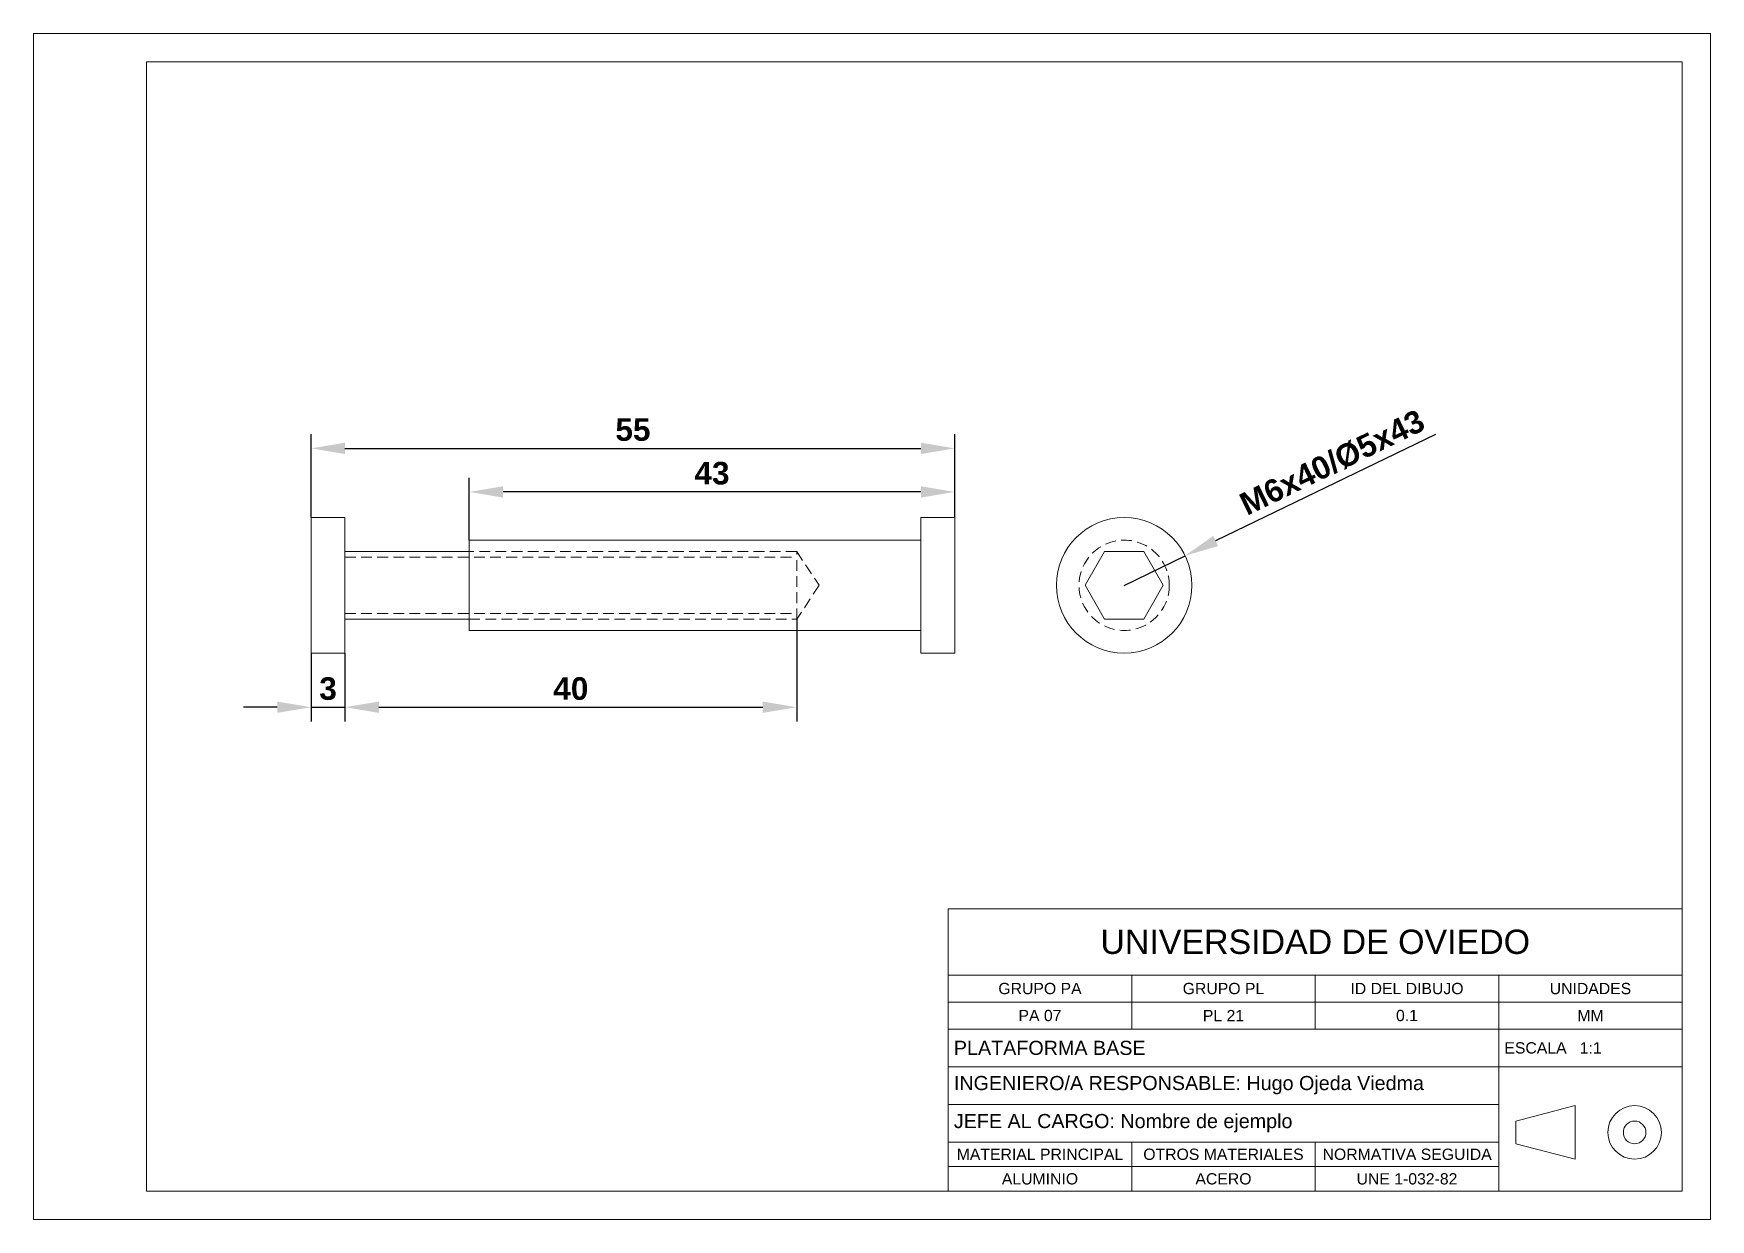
# Paper-space layout 'Presentación1' of a CAD drawing. Header units: millimetres. Extents: x 0 to 297, y 0 to 210.
# The model-space entities are those that its viewports show. They can reach past a viewport. Long polylines and large blocks are cut down to what shows.
import ezdxf

# ---------------------------------------------------------------- set-up
doc = ezdxf.new("R2010")
doc.units = ezdxf.units.MM
doc.header["$LTSCALE"] = 0.3
doc.linetypes.add('TRAZOS', pattern=[19.05, 12.7, -6.35])
for name, color, linetype, lineweight in [('01_Contornos', 7, 'Continuous', 20), ('02_Ocultas', 4, 'TRAZOS', 20), ('04_Cotas', 3, 'Continuous', 18)]:
    doc.layers.add(name, color=color, linetype=linetype, lineweight=lineweight)
doc.styles.add('EstiloCota', font='arialbd.ttf')
doc.styles.get("Standard").update_dxf_attribs({"font": 'arial.ttf'})
doc.dimstyles.new('CotasUNE', dxfattribs={"dimtxt": 10, "dimasz": 8, "dimexe": 1.25, "dimexo": 0, "dimtad": 1, "dimtxsty": 'EstiloCota', "dimcen": 2.5, "dimclrd": 256, "dimclrt": 256, "dimadec": 0, "dimazin": 0, "dimtfac": 1, "dimtmove": 0, "dimatfit": 3, "dimfxl": 1, "dimarcsym": 0})

# ---------------------------------------------------------------- blocks, each defined once
blk = doc.blocks.new('UNE A4H')
for p, q in [((0, 210), (0, 0)), ((297, 210), (0, 210)), ((297, 0), (297, 210)), ((20, 205), (20, 5)), ((292, 205), (20, 205)), ((292, 5), (292, 205)), ((162, 55), (292, 55)), ((162, 43.27), (162, 55)), ((292, 43.27), (162, 43.27)), ((162, 43.27), (162, 5)), ((194.5, 43.27), (194.5, 33.7)), ((227, 43.27), (227, 33.7)), ((259.5, 43.27), (259.5, 33.7)), ((162, 38.49), (292, 38.49)), ((292, 33.7), (162, 33.7)), ((259.5, 33.7), (259.5, 25)), ((162, 27.04), (259.5, 27.04)), ((259.5, 27.04), (292, 27.04)), ((259.5, 25), (259.5, 5)), ((162, 20.37), (259.5, 20.37)), ((262.55, 17.42), (273.06, 20.16)), ((273.06, 10.67), (273.06, 20.16)), ((262.55, 13.41), (262.55, 17.42)), ((162, 13.7), (259.5, 13.7)), ((194.5, 5), (194.5, 13.7)), ((227, 13.7), (227, 5)), ((262.55, 13.41), (273.06, 10.67)), ((162, 9.35), (259.5, 9.35)), ((20, 5), (292, 5)), ((0, 0), (297, 0))]:
    blk.add_line(p, q)
for radius in [4.74, 2]:
    blk.add_circle((283.57, 15.42), radius)
for s, insert, char_height, width, attachment_point in [('GRUPO PA', (178.25, 40.88), 2, 32.5, 5), ('GRUPO PL', (210.75, 40.88), 2, 32.5, 5), ('ID DEL DIBUJO', (243.25, 40.88), 2, 32.5, 5), ('UNIDADES', (275.75, 40.88), 2, 32.5, 5), ('PA 07', (178.25, 36.1), 2, 32.5, 5), ('PL 21', (210.75, 36.1), 2, 32.5, 5), ('0.1', (243.25, 36.1), 2, 32.5, 5), ('MM', (275.75, 36.1), 2, 32.5, 5), ('PLATAFORMA BASE', (163, 30.37), 2.5, 97.1143, 4), ('INGENIERO/A RESPONSABLE: Hugo Ojeda Viedma', (163, 23.78), 2.5, 97.2779, 4), ('JEFE AL CARGO: Nombre de ejemplo', (163, 17.05), 2.5, 97.2059, 4), ('MATERIAL PRINCIPAL', (178.25, 11.53), 2, 32.5, 5), ('OTROS MATERIALES', (210.75, 11.53), 2, 32.5, 5), ('NORMATIVA SEGUIDA', (243.28, 11.53), 2, 32.44, 5), ('ALUMINIO', (178.25, 7.18), 2, 32.5, 5), ('ACERO', (210.75, 7.18), 2, 32.5, 5), ('UNE 1-032-82', (243.25, 7.18), 2, 32.5, 5)]:
    blk.add_mtext(s, dxfattribs=dict(insert=insert, char_height=char_height, width=width, attachment_point=attachment_point))
at = {"layer": '01_Contornos'}
for s, insert, char_height, width, attachment_point in [('UNIVERSIDAD DE OVIEDO', (227, 49.14), 4.3, 130, 5), ('ESCALA   1:1', (260.5, 30.37), 2, 32.5, 4)]:
    blk.add_mtext(s, dxfattribs=dict(at, insert=insert, char_height=char_height, width=width, attachment_point=attachment_point))
blk = doc.blocks.new('*D1')
at = {"layer": '04_Cotas', "color": 0, "lineweight": -2, "transparency": 16777216}
for p, q in [((10.73, 22.63), (10.73, 30.01)), ((67.73, 22.63), (67.73, 30.01))]:
    blk.add_line(p, q, dxfattribs=at)
at = {"layer": '04_Cotas', "lineweight": -2, "transparency": 16777216}
blk.add_line((13.73, 28.76), (64.73, 28.76), dxfattribs=at)
at = {"layer": '04_Cotas', "transparency": 16777216}
for points in [[(13.73, 29.26), (13.73, 28.26), (10.73, 28.76)], [(64.73, 29.26), (64.73, 28.26), (67.73, 28.76)]]:
    blk.add_solid(points, dxfattribs=at)
at = {"layer": '04_Cotas', "transparency": 16777216, "insert": (39.23, 30.41), "char_height": 2, "attachment_point": 5, "style": 'EstiloCota'}
blk.add_mtext('55', dxfattribs=at)
blk = doc.blocks.new('*D3')
at = {"layer": '04_Cotas', "color": 0, "lineweight": -2, "transparency": 16777216}
for p, q in [((24.73, 20.63), (24.73, 26.15)), ((67.73, 22.63), (67.73, 26.15))]:
    blk.add_line(p, q, dxfattribs=at)
at = {"layer": '04_Cotas', "lineweight": -2, "transparency": 16777216}
blk.add_line((64.73, 24.9), (27.73, 24.9), dxfattribs=at)
at = {"layer": '04_Cotas', "transparency": 16777216}
for points in [[(27.73, 25.4), (27.73, 24.4), (24.73, 24.9)], [(64.73, 25.4), (64.73, 24.4), (67.73, 24.9)]]:
    blk.add_solid(points, dxfattribs=at)
at = {"layer": '04_Cotas', "transparency": 16777216, "insert": (46.23, 26.55), "char_height": 2, "attachment_point": 5, "style": 'EstiloCota'}
blk.add_mtext('43', dxfattribs=at)
blk = doc.blocks.new('*D2')
at = {"layer": '04_Cotas', "color": 0, "lineweight": -2, "transparency": 16777216}
for p, q in [((10.73, 10.63), (10.73, 4.59)), ((13.73, 10.63), (13.73, 4.59))]:
    blk.add_line(p, q, dxfattribs=at)
at = {"layer": '04_Cotas', "lineweight": -2, "transparency": 16777216}
for p, q in [((7.73, 5.84), (4.73, 5.84)), ((10.73, 5.84), (13.73, 5.84)), ((16.73, 5.84), (19.73, 5.84))]:
    blk.add_line(p, q, dxfattribs=at)
at = {"layer": '04_Cotas', "transparency": 16777216}
for points in [[(7.73, 6.34), (7.73, 5.34), (10.73, 5.84)], [(16.73, 6.34), (16.73, 5.34), (13.73, 5.84)]]:
    blk.add_solid(points, dxfattribs=at)
at = {"layer": '04_Cotas', "transparency": 16777216, "insert": (12.23, 7.48), "char_height": 2, "attachment_point": 5, "style": 'EstiloCota'}
blk.add_mtext('3', dxfattribs=at)
blk = doc.blocks.new('*D4')
at = {"layer": '04_Cotas', "color": 0, "lineweight": -2, "transparency": 16777216}
for p, q in [((53.73, 13.63), (53.73, 4.59)), ((13.73, 10.63), (13.73, 4.59))]:
    blk.add_line(p, q, dxfattribs=at)
at = {"layer": '04_Cotas', "lineweight": -2, "transparency": 16777216}
blk.add_line((16.73, 5.84), (50.73, 5.84), dxfattribs=at)
at = {"layer": '04_Cotas', "transparency": 16777216}
for points in [[(16.73, 6.34), (16.73, 5.34), (13.73, 5.84)], [(50.73, 6.34), (50.73, 5.34), (53.73, 5.84)]]:
    blk.add_solid(points, dxfattribs=at)
at = {"layer": '04_Cotas', "transparency": 16777216, "insert": (33.73, 7.48), "char_height": 2, "attachment_point": 5, "style": 'EstiloCota'}
blk.add_mtext('40', dxfattribs=at)
blk = doc.blocks.new('*D5')
at = {"layer": '04_Cotas', "lineweight": -2, "transparency": 16777216}
for p, q in [((110.3, 30), (90.83, 20.56)), ((82.73, 16.63), (88.13, 19.25))]:
    blk.add_line(p, q, dxfattribs=at)
at = {"layer": '04_Cotas', "transparency": 16777216}
blk.add_solid([(90.61, 21.01), (91.05, 20.11), (88.13, 19.25)], dxfattribs=at)
at = {"layer": '04_Cotas', "transparency": 16777216, "insert": (101.16, 27.49), "char_height": 2, "attachment_point": 5, "rotation": 25.8722, "style": 'EstiloCota'}
blk.add_mtext('M6x40/%%C5x43', dxfattribs=at)

msp = doc.modelspace()

# ---------------------------------------------------------------- linework, layer by layer
at = {"layer": '01_Contornos'}
for p, q in [((10.729, 22.634), (13.729, 22.634)), ((10.729, 22.634), (10.729, 10.634)), ((13.729, 22.634), (13.729, 19.634)), ((64.729, 20.634), (64.729, 22.634)), ((64.729, 22.634), (67.729, 22.634)), ((67.729, 22.634), (67.729, 10.634)), ((13.729, 19.634), (24.729, 19.634)), ((13.729, 19.634), (13.729, 13.634)), ((64.729, 20.634), (24.729, 20.634)), ((24.729, 20.634), (24.729, 12.634)), ((64.729, 20.634), (64.729, 12.634)), ((13.729, 10.634), (13.729, 13.634)), ((13.729, 13.634), (24.729, 13.634)), ((24.729, 12.634), (64.729, 12.634)), ((64.729, 10.634), (64.729, 12.634)), ((10.729, 10.634), (13.729, 10.634)), ((67.729, 10.634), (64.729, 10.634))]:
    msp.add_line(p, q, dxfattribs=at)
msp.add_lwpolyline([(80.997, 19.634), (79.265, 16.634), (80.997, 13.634), (84.461, 13.634), (86.193, 16.634), (84.461, 19.634)], close=True, dxfattribs=at)
msp.add_circle((82.729, 16.634), 6, dxfattribs=at)
at = {"layer": '02_Ocultas'}
for p, q in [((53.729, 19.634), (24.729, 19.634)), ((53.729, 13.634), (53.729, 19.634)), ((53.729, 19.634), (55.729, 16.634)), ((13.729, 19.134), (53.729, 19.134)), ((55.729, 16.634), (53.729, 13.634)), ((13.729, 14.134), (53.729, 14.134)), ((24.729, 13.634), (53.729, 13.634))]:
    msp.add_line(p, q, dxfattribs=at)
msp.add_circle((82.729, 16.634), 4, dxfattribs=at)

# ---------------------------------------------------------------- dimensions: what is measured, and where the dimension line sits
at = {"layer": '04_Cotas'}
dim = msp.add_linear_dim(base=(67.729, 28.764), p1=(10.729, 22.634), p2=(67.729, 22.634), text='55', dimstyle='CotasUNE', override={"dimtxt": 2, "dimasz": 3}, dxfattribs=at)
dim.commit()
dim.dimension.update_dxf_attribs({"geometry": '*D1', "text_midpoint": (39.229, 30.406)})
dim = msp.add_radius_dim(center=(82.729, 16.634), mpoint=(88.128, 19.252), text='M6x40/%%C5x43', dimstyle='CotasUNE', override={"dimtxt": 2, "dimasz": 3}, dxfattribs=at)
dim.commit()
dim.dimension.update_dxf_attribs({"geometry": '*D5', "text_midpoint": (101.158, 27.493)})
for base, p1, p2, picture, middle in [((24.729, 24.901), (67.729, 22.634), (24.729, 20.634), '*D3', (46.229, 26.547)), ((53.729, 5.835), (13.729, 10.634), (53.729, 13.634), '*D4', (33.729, 7.481)), ((13.729, 5.835), (10.729, 10.634), (13.729, 10.634), '*D2', (12.229, 7.481))]:
    dim = msp.add_linear_dim(base=base, p1=p1, p2=p2, dimstyle='CotasUNE', override={"dimtxt": 2, "dimasz": 3}, dxfattribs=at)
    dim.commit()
    dim.dimension.update_dxf_attribs({"geometry": picture, "text_midpoint": middle})

psp = doc.layouts.new('Presentación1')

# ---------------------------------------------------------------- block references
at = {"layer": '01_Contornos'}
psp.add_blockref('UNE A4H', (0, 0), dxfattribs=at)

# ---------------------------------------------------------------- viewports
at = {"layer": '04_Cotas', "view_target_point": (56.182, 16.673)}
psp.add_viewport(center=(156, 105), size=(272, 200), view_center_point=(7.967, -3.686), view_height=100, dxfattribs=at)

doc.saveas('drawing.dxf')
